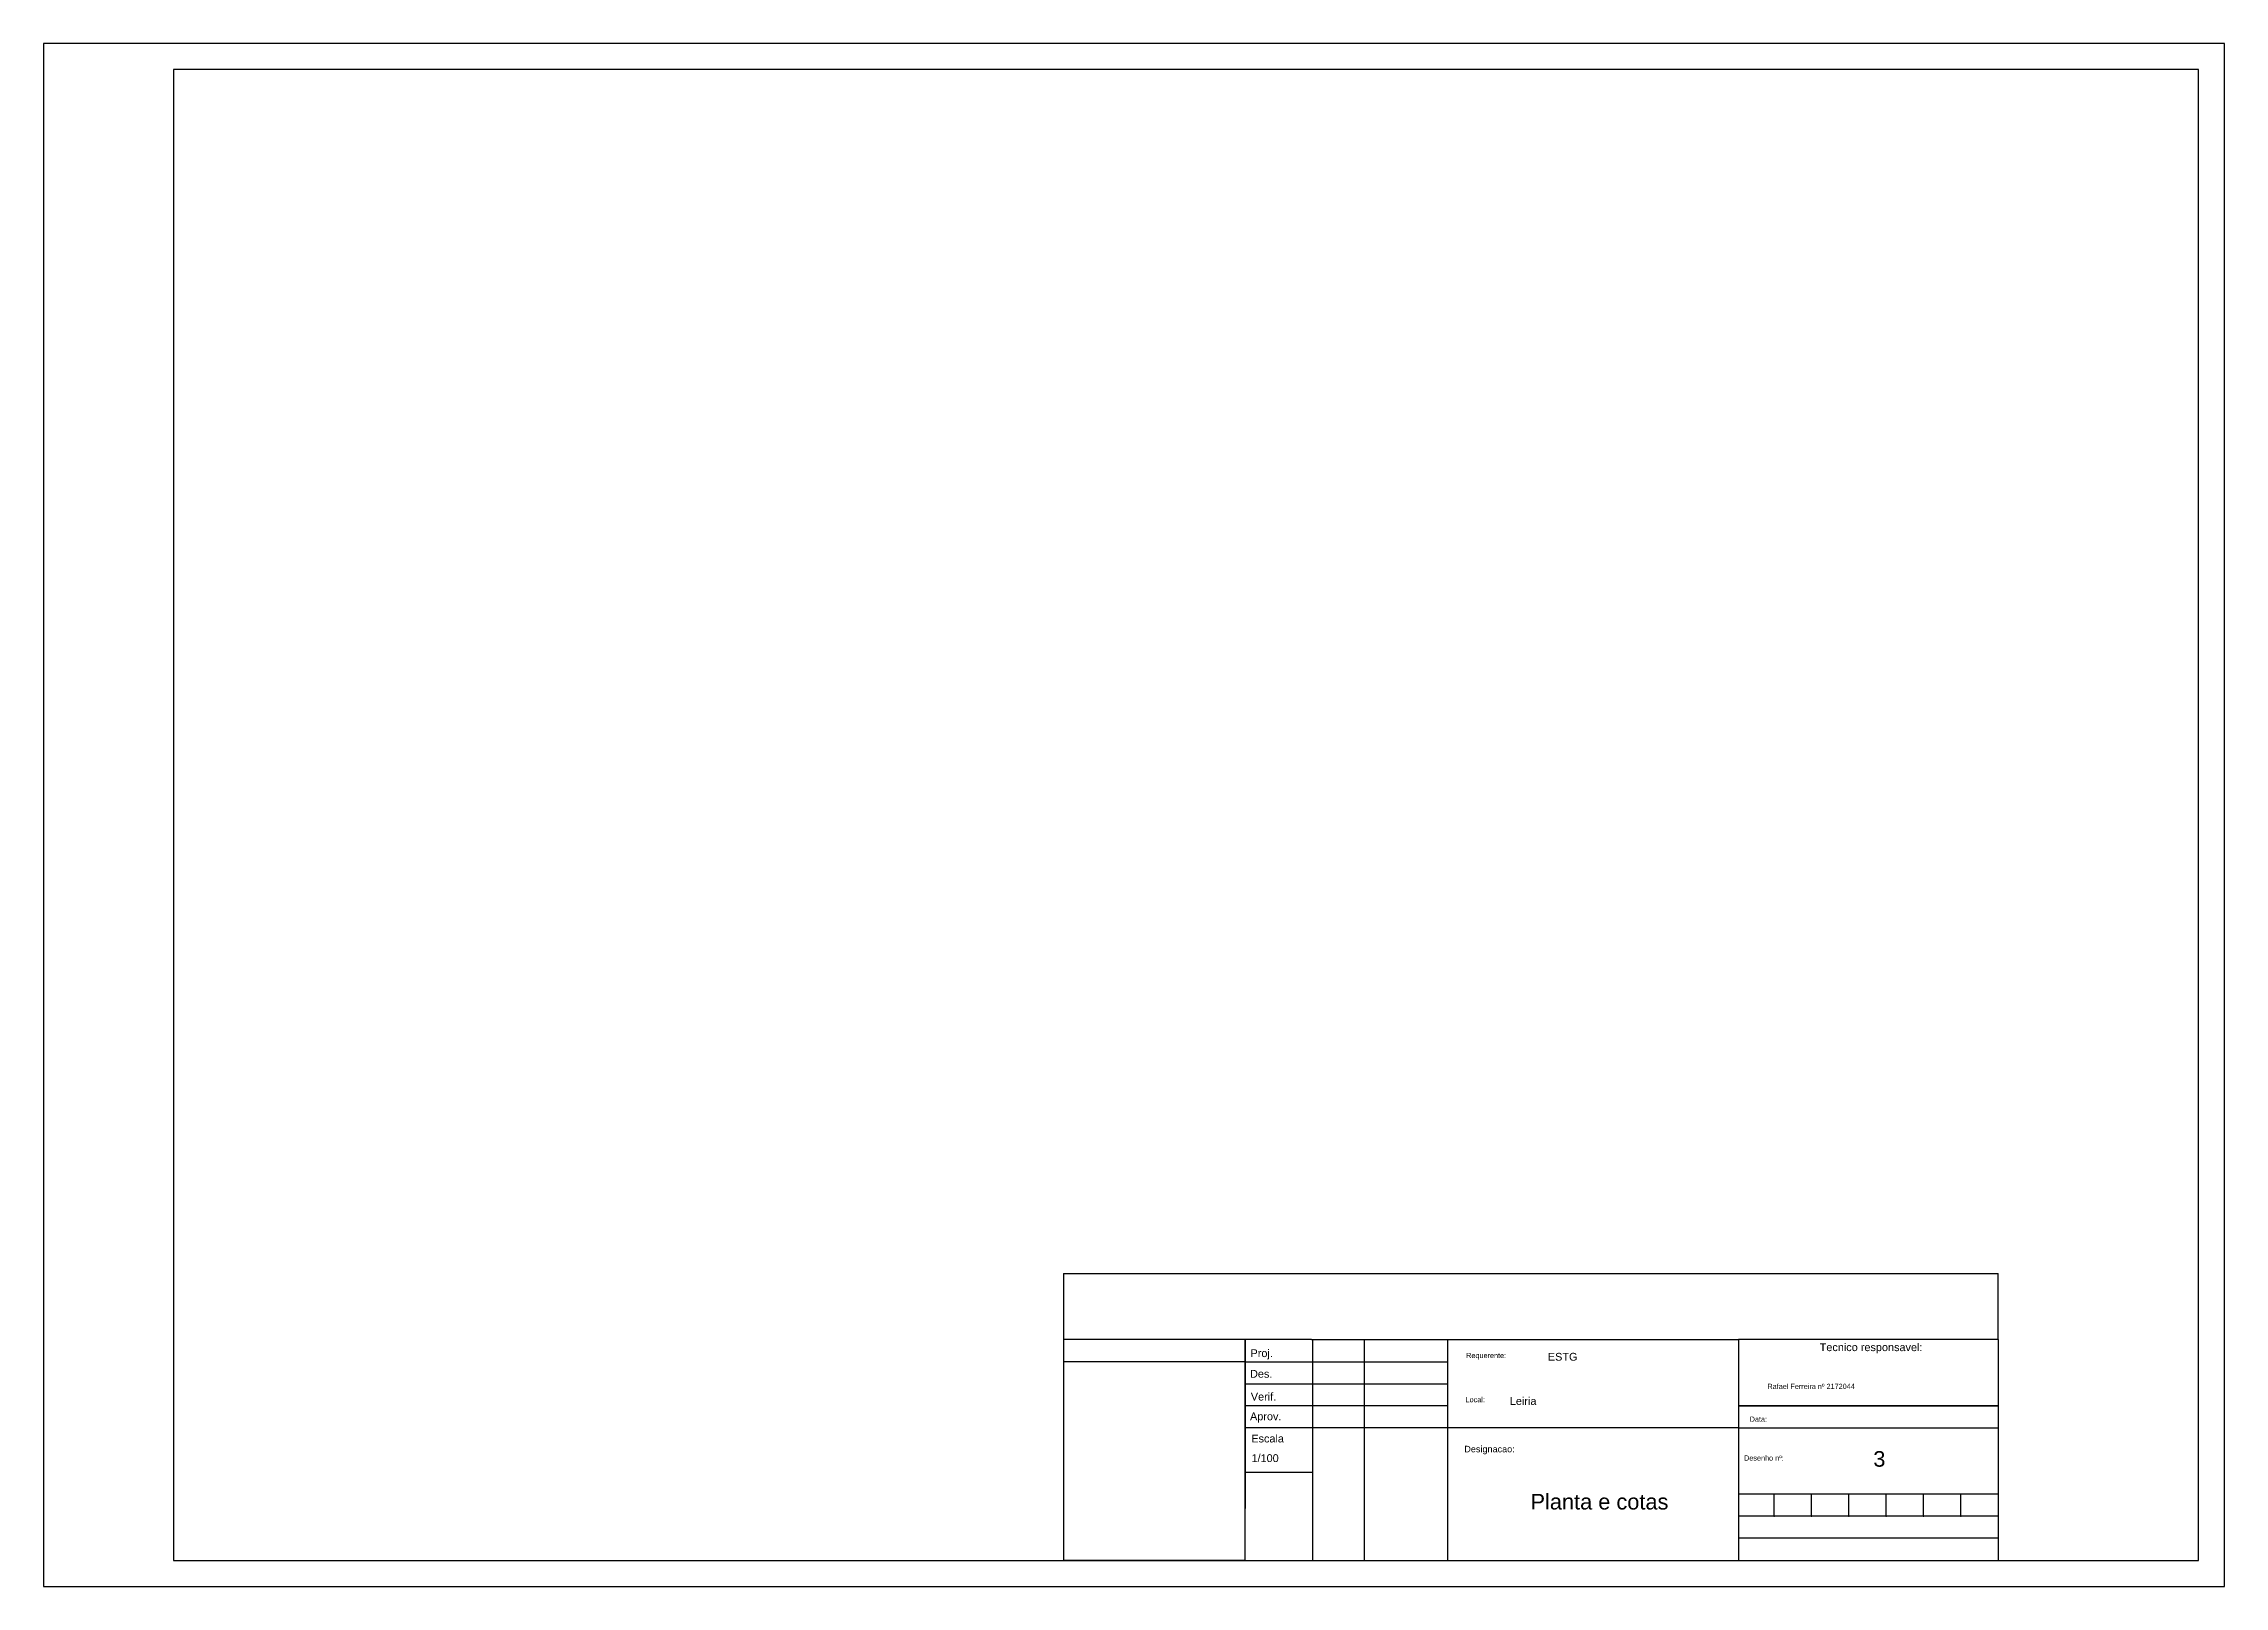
# Model space of a CAD drawing. Header units: millimetres. Extents: x 1315 to 1720, y -131 to -50.
# Drawn here: x 1581.34 to 1623.34, y -130.65 to -100.95 of the extents above; entities that cross this region are included whole.
import ezdxf

# ---------------------------------------------------------------- set-up
doc = ezdxf.new("R2010")
doc.units = ezdxf.units.MM
doc.styles.get("Standard").update_dxf_attribs({"font": 'ARIALUNI.TTF', "height": 0.22})

msp = doc.modelspace()

# ---------------------------------------------------------------- linework, layer by layer
for p, q in [((1581.343, -100.951), (1581.343, -130.651)), ((1623.343, -100.951), (1581.343, -100.951)), ((1623.343, -130.651), (1623.343, -100.951)), ((1600.985, -124.626), (1618.985, -124.626)), ((1600.985, -124.626), (1600.985, -130.151)), ((1618.985, -125.901), (1618.985, -124.626)), ((1604.485, -125.901), (1600.985, -125.901)), ((1605.762, -125.901), (1604.485, -125.901)), ((1604.485, -130.151), (1604.485, -125.901)), ((1604.485, -125.901), (1604.485, -129.153)), ((1605.762, -125.901), (1606.785, -125.901)), ((1605.785, -130.151), (1605.785, -125.901)), ((1606.785, -125.901), (1608.385, -125.901)), ((1606.785, -130.151), (1606.785, -125.901)), ((1608.385, -125.901), (1613.985, -125.901)), ((1608.385, -130.151), (1608.385, -125.901)), ((1618.985, -125.901), (1613.985, -125.901)), ((1613.985, -125.901), (1613.985, -130.151)), ((1618.985, -125.901), (1618.985, -125.901)), ((1618.985, -125.901), (1618.985, -130.151)), ((1604.485, -126.326), (1600.985, -126.326)), ((1604.485, -126.326), (1608.385, -126.326)), ((1604.485, -126.751), (1608.385, -126.751)), ((1608.385, -127.176), (1604.485, -127.176)), ((1618.985, -127.176), (1613.985, -127.176)), ((1613.985, -127.176), (1618.985, -127.176)), ((1613.985, -127.601), (1604.485, -127.601)), ((1613.985, -127.601), (1618.985, -127.601)), ((1604.485, -128.451), (1605.785, -128.451)), ((1618.985, -128.876), (1613.985, -128.876)), ((1614.675, -129.301), (1614.675, -128.876)), ((1615.393, -129.301), (1615.393, -128.876)), ((1616.112, -129.301), (1616.112, -128.876)), ((1616.83, -129.301), (1616.83, -128.876)), ((1617.548, -129.301), (1617.548, -128.876)), ((1618.266, -129.301), (1618.266, -128.876)), ((1618.985, -129.301), (1613.985, -129.301)), ((1618.985, -129.726), (1613.985, -129.726)), ((1604.485, -130.151), (1600.985, -130.151)), ((1604.485, -130.151), (1604.485, -130.151)), ((1604.485, -130.151), (1618.985, -130.151)), ((1581.343, -130.651), (1623.343, -130.651))]:
    msp.add_line(p, q)
at = {"color": 30}
for p, q in [((1583.843, -101.451), (1583.843, -130.151)), ((1622.843, -101.451), (1583.843, -101.451)), ((1622.843, -130.151), (1622.843, -101.451)), ((1583.843, -130.151), (1622.843, -130.151))]:
    msp.add_line(p, q, dxfattribs=at)
for p in [(1614.675, -129.301), (1615.393, -129.301), (1616.112, -129.301), (1616.83, -129.301), (1617.548, -129.301), (1618.266, -129.301)]:
    msp.add_point(p)

# ---------------------------------------------------------------- texts
for s, height, p in [('Tecnico responsavel:', 0.15, (1615.549, -126.122)), ('Proj.', 0.15, (1604.587, -126.237)), ('Requerente:', 0.1, (1608.741, -126.256)), ('Des.', 0.15, (1604.578, -126.634)), ('Rafael Ferreira nº 2172044', 0.1, (1614.543, -126.851)), ('Verif.', 0.15, (1604.593, -127.073)), ('Local:', 0.1, (1608.728, -127.106)), ('Leiria', 0.15, (1609.582, -127.158)), ('Aprov.', 0.15, (1604.578, -127.453)), ('Data:', 0.1, (1614.201, -127.482)), ('Escala', 0.15, (1604.602, -127.88)), ('1/100', 0.15, (1604.606, -128.257)), ('Designacao:', 0.125, (1608.705, -128.07)), ('3', 0.3, (1616.582, -128.347)), ('Desenho nº:', 0.1, (1614.093, -128.23)), ('Planta e cotas', 0.3, (1609.98, -129.171))]:
    msp.add_text(s, height=height).set_placement(p)
at = {"insert": (1610.314, -126.156), "char_height": 0.15, "width": 0.4425, "attachment_point": 1}
msp.add_mtext('ESTG', dxfattribs=at)

doc.saveas('drawing.dxf')
